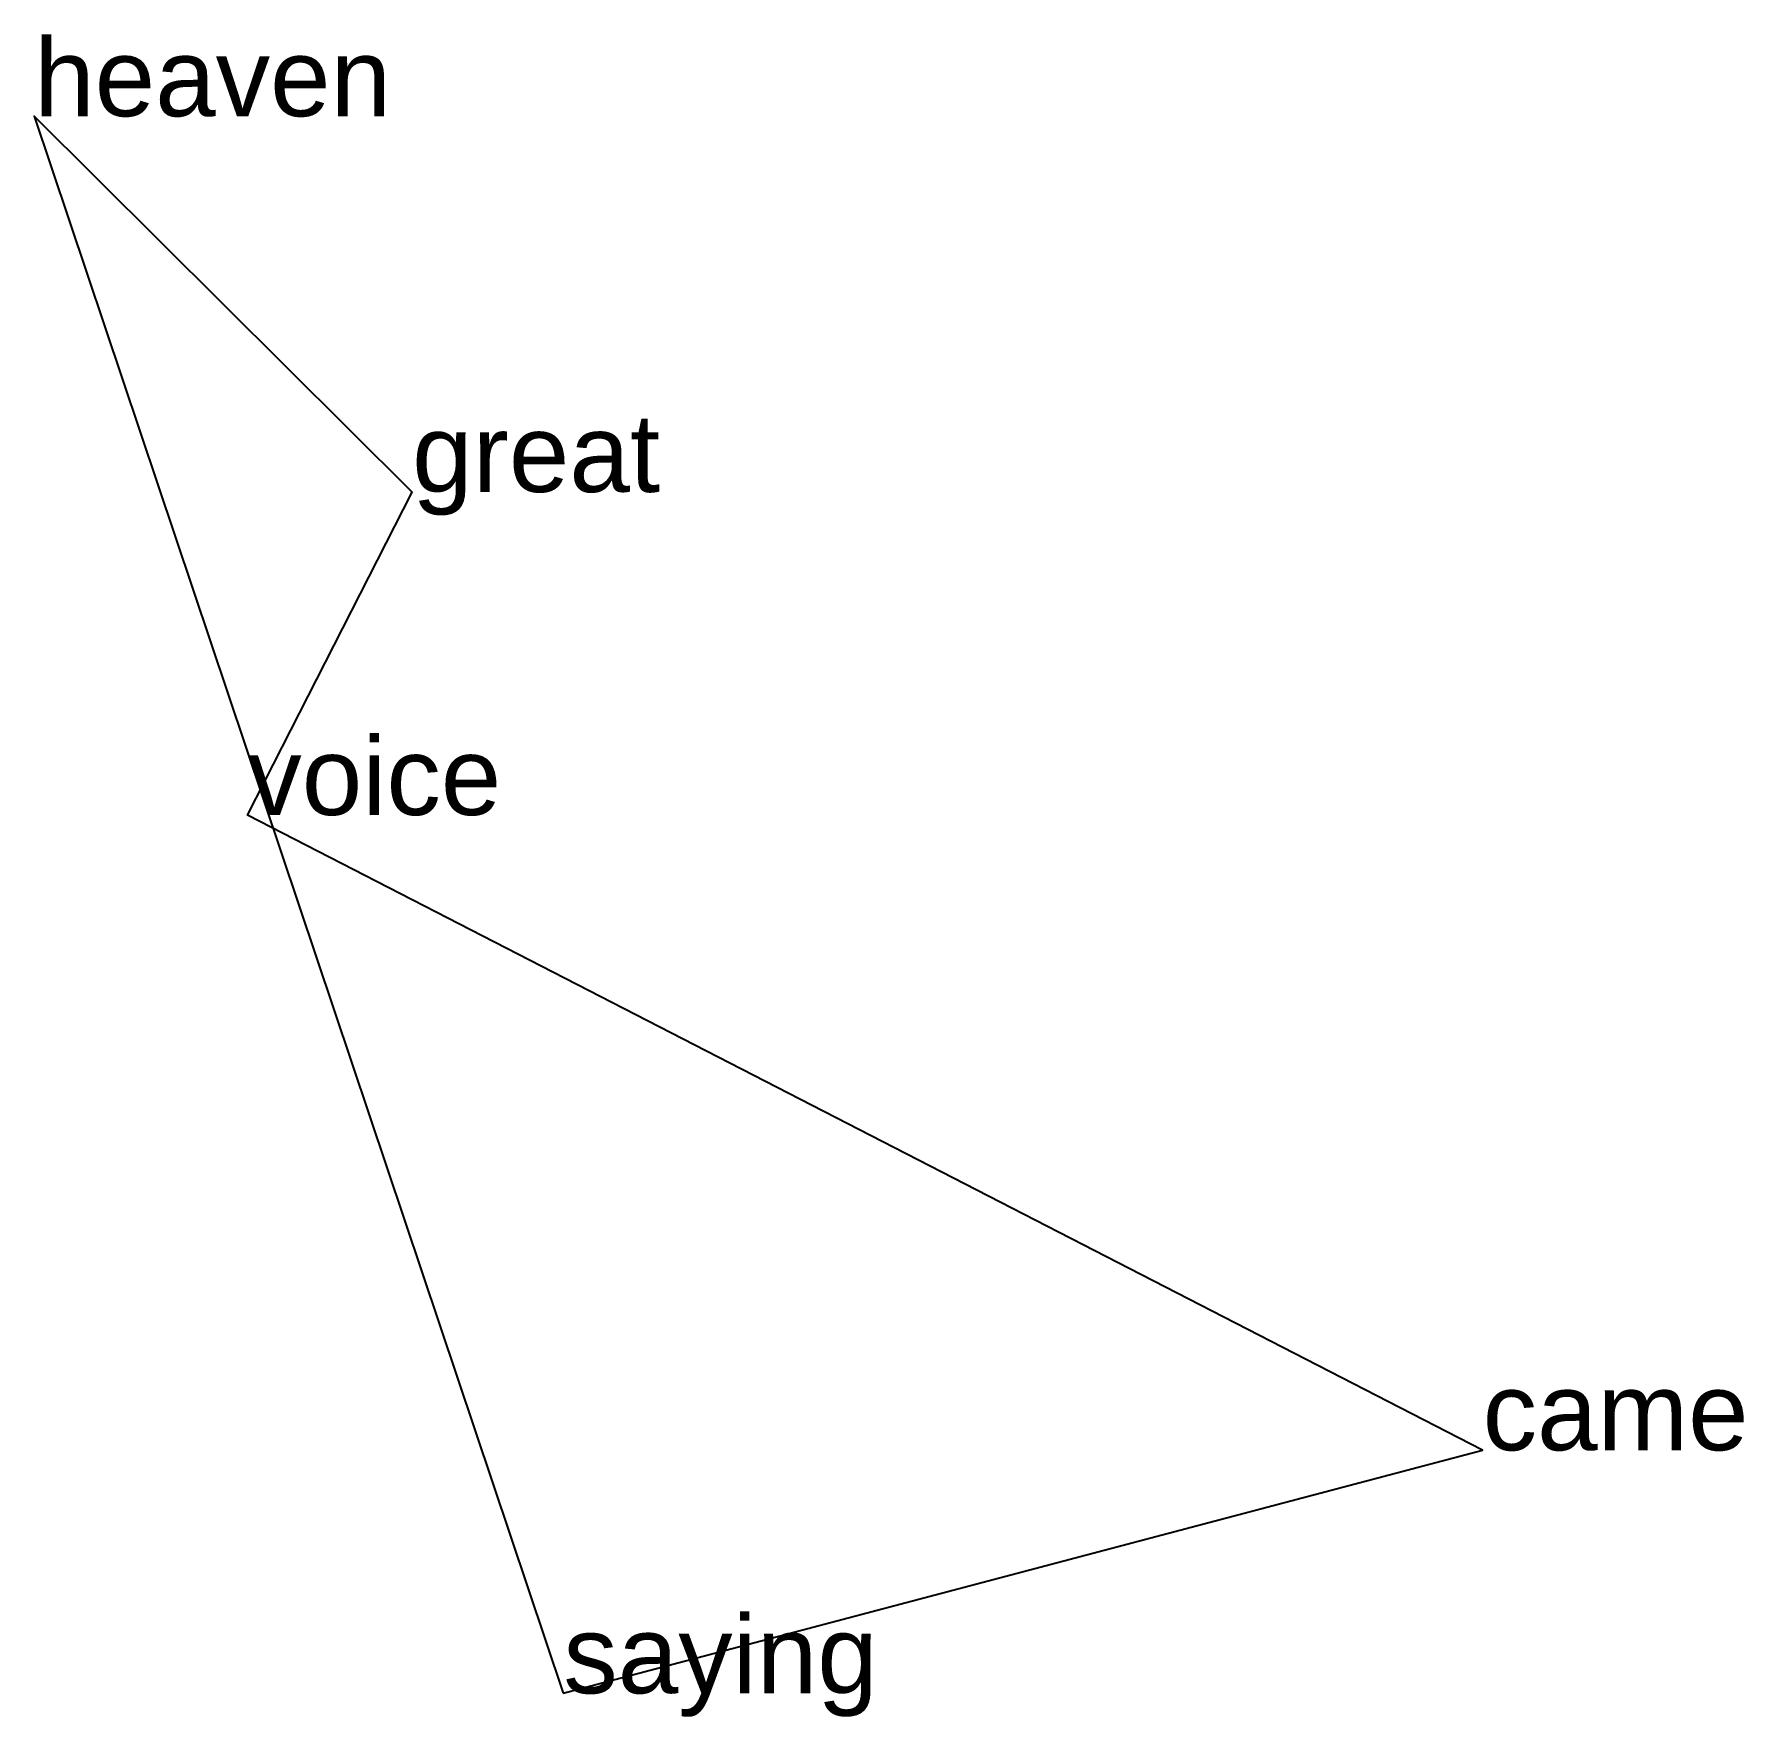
# Model space of a CAD drawing. Extents: x -0.18 to 6.4, y -3.36 to 3.12.
import ezdxf

# ---------------------------------------------------------------- set-up
doc = ezdxf.new("R2010")
doc.units = 0
doc.styles.get("Standard").update_dxf_attribs({"font": 'arial.ttf'})

msp = doc.modelspace()

# ---------------------------------------------------------------- linework, layer by layer
at = {"linetype": 'CONTINUOUS'}
msp.add_polyline3d([(1.8568, -3.2701, 0), (5.3982, -2.334, 0), (0.6397, 0.1128, 0), (1.2744, 1.3569, 0), (-0.1815, 2.8042, 0), (1.8568, -3.2701, 0)], dxfattribs=at)

# ---------------------------------------------------------------- texts
for s, p in [('heaven', (-0.1815, 2.8042)), ('great', (1.2744, 1.3569)), ('voice', (0.6397, 0.1128)), ('came', (5.3982, -2.334)), ('saying', (1.8568, -3.2701))]:
    msp.add_text(s, height=0.3).set_placement(p)

doc.saveas('drawing.dxf')
